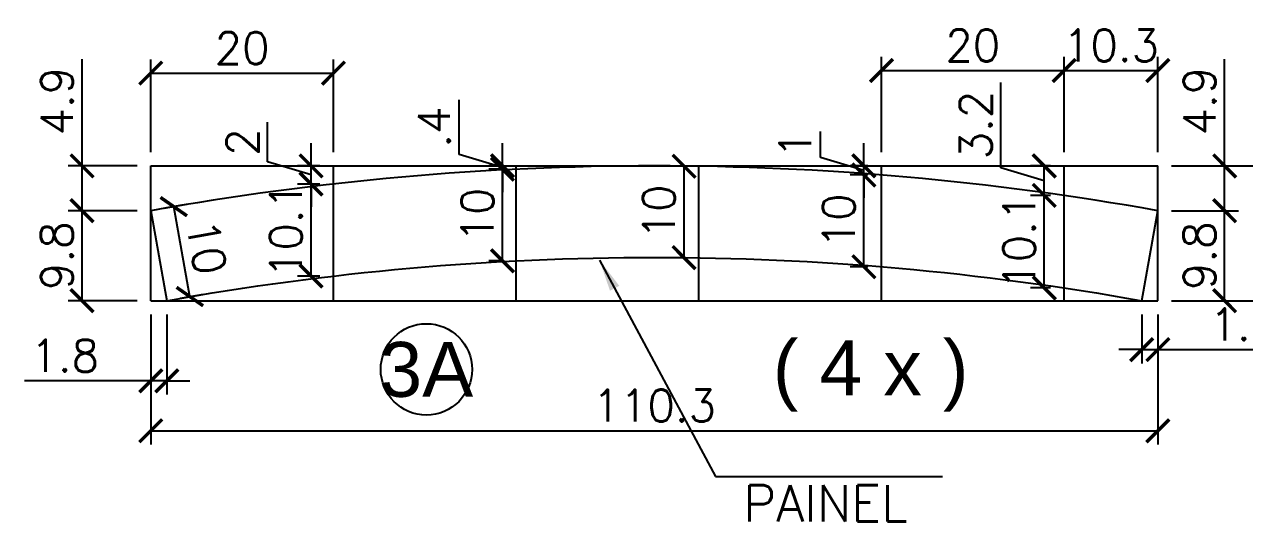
# Model space of a CAD drawing. Extents: x 2582 to 11841, y -26396 to 2611.
# Drawn here: x 4348.6 to 4615.8, y -2755.7 to -2646.9 of the extents above; entities that cross this region are included whole.
import ezdxf
from ezdxf.enums import TextEntityAlignment as Align

# ---------------------------------------------------------------- set-up
doc = ezdxf.new("R2010")
doc.units = 0
for name, color, linetype in [('COTA', 241, 'Continuous'), ('Painéis', 200, 'Continuous'), ('Romaneio', 10, 'Continuous')]:
    doc.layers.add(name, color=color, linetype=linetype)
doc.styles.add('ARIAL', font='arial.ttf')
doc.styles.add('COTA TECNICA', font='techl___.ttf', dxfattribs={"height": 10})
doc.styles.add('Romans', font='romans.shx')
doc.dimstyles.new('Cota Seção (2x)', dxfattribs={"dimtxt": 7, "dimasz": 5, "dimexe": 3, "dimexo": 3, "dimgap": 2, "dimtad": 3, "dimdec": 1, "dimlfac": 0.5, "dimzin": 12, "dimdsep": 46, "dimtxsty": 'Romans', "dimblk": 'ARCHTICK', "dimcen": 0, "dimclrd": 4, "dimclre": 4, "dimclrt": 1, "dimadec": 1, "dimazin": 3, "dimtfac": 1, "dimtdec": 1, "dimtmove": 0, "dimatfit": 3, "dimldrblk": 'OBLIQUE', "dimfxl": 1, "dimtolj": 1, "dimtzin": 12, "dimarcsym": 0})
doc.dimstyles.new('PAINEL', dxfattribs={"dimtxt": 10, "dimasz": 3, "dimexe": 3, "dimexo": 3, "dimgap": 3, "dimtad": 1, "dimdec": 1, "dimzin": 12, "dimdsep": 46, "dimtxsty": 'COTA TECNICA', "dimblk1": 'OBLIQUE', "dimblk2": 'OBLIQUE', "dimsah": 1, "dimcen": 0.9, "dimclrd": 4, "dimclre": 4, "dimclrt": 240, "dimadec": 1, "dimazin": 3, "dimtfac": 1, "dimtdec": 1, "dimtmove": 0, "dimatfit": 3, "dimfxl": 1, "dimtolj": 1, "dimtzin": 12, "dimarcsym": 0})

# ---------------------------------------------------------------- blocks, each defined once
blk = doc.blocks.new('_ArchTick')
at = {"color": 0, "linetype": 'ByBlock', "const_width": 0.15}
blk.add_lwpolyline([(-0.5, -0.5), (0.5, 0.5)], dxfattribs=at)
blk = doc.blocks.new('*D647')
at = {"layer": 'COTA', "color": 4, "lineweight": -2, "transparency": 16777216}
blk.add_line((4593.25, -2710.36), (4593.25, -2721.06), dxfattribs=at)
at = {"layer": 'COTA', "color": 4, "linetype": 'ByBlock', "lineweight": -2, "transparency": 16777216}
for p, q in [((4596.78, -2710.36), (4596.78, -2721.06)), ((4593.25, -2718.06), (4588.25, -2718.06)), ((4593.25, -2718.06), (4596.78, -2718.06)), ((4596.78, -2718.06), (4624.45, -2718.06))]:
    blk.add_line(p, q, dxfattribs=at)
at = {"layer": 'Defpoints', "color": 0, "linetype": 'ByBlock', "transparency": 16777216}
for p in [(4593.25, -2707.36), (4596.78, -2707.36), (4596.78, -2718.06)]:
    blk.add_point(p, dxfattribs=at)
at = {"layer": 'COTA', "color": 4, "linetype": 'ByBlock', "lineweight": -2, "transparency": 16777216, "xscale": 5, "yscale": 5, "zscale": 5}
blk.add_blockref('_ArchTick', (4593.25, -2718.06), dxfattribs=at)
at = {"layer": 'COTA', "color": 4, "linetype": 'ByBlock', "lineweight": -2, "transparency": 16777216, "xscale": 5, "yscale": 5, "zscale": 5, "rotation": 180}
blk.add_blockref('_ArchTick', (4596.78, -2718.06), dxfattribs=at)
at = {"layer": 'COTA', "color": 1, "linetype": 'ByBlock', "transparency": 16777216, "insert": (4615.61, -2712.56), "char_height": 7, "attachment_point": 5, "style": 'Romans'}
blk.add_mtext('\\A1;1.8', dxfattribs=at)
blk = doc.blocks.new('_Oblique')
at = {"color": 0, "linetype": 'ByBlock', "lineweight": -2}
blk.add_line((-0.5, -0.5), (0.5, 0.5), dxfattribs=at)
blk = doc.blocks.new('*D648')
at = {"layer": 'COTA', "color": 4, "linetype": 'ByBlock', "lineweight": -2, "transparency": 16777216}
for p, q in [((4376.26, -2710.36), (4376.26, -2727.89)), ((4376.26, -2724.89), (4348.6, -2724.89)), ((4379.79, -2724.89), (4376.26, -2724.89)), ((4379.79, -2724.89), (4384.79, -2724.89))]:
    blk.add_line(p, q, dxfattribs=at)
at = {"layer": 'COTA', "color": 4, "lineweight": -2, "transparency": 16777216}
blk.add_line((4379.79, -2710.36), (4379.79, -2727.89), dxfattribs=at)
at = {"layer": 'Defpoints', "color": 0, "linetype": 'ByBlock', "transparency": 16777216}
for p in [(4376.26, -2707.36), (4379.79, -2707.36), (4376.26, -2724.89)]:
    blk.add_point(p, dxfattribs=at)
at = {"layer": 'COTA', "color": 4, "linetype": 'ByBlock', "lineweight": -2, "transparency": 16777216, "xscale": 5, "yscale": 5, "zscale": 5}
blk.add_blockref('_ArchTick', (4376.26, -2724.89), dxfattribs=at)
at = {"layer": 'COTA', "color": 4, "linetype": 'ByBlock', "lineweight": -2, "transparency": 16777216, "xscale": 5, "yscale": 5, "zscale": 5, "rotation": 180}
blk.add_blockref('_ArchTick', (4379.79, -2724.89), dxfattribs=at)
at = {"layer": 'COTA', "color": 1, "linetype": 'ByBlock', "transparency": 16777216, "insert": (4357.43, -2719.39), "char_height": 7, "attachment_point": 5, "style": 'Romans'}
blk.add_mtext('\\A1;1.8', dxfattribs=at)
blk = doc.blocks.new('*D649')
at = {"layer": 'COTA', "color": 4, "linetype": 'ByBlock', "lineweight": -2, "transparency": 16777216}
for p, q in [((4373.26, -2687.67), (4358.21, -2687.67)), ((4361.21, -2707.36), (4361.21, -2687.67))]:
    blk.add_line(p, q, dxfattribs=at)
at = {"layer": 'COTA', "color": 4, "lineweight": -2, "transparency": 16777216}
blk.add_line((4373.26, -2707.36), (4358.21, -2707.36), dxfattribs=at)
at = {"layer": 'Defpoints', "color": 0, "linetype": 'ByBlock', "transparency": 16777216}
for p in [(4361.21, -2687.67), (4376.26, -2687.67), (4376.26, -2707.36)]:
    blk.add_point(p, dxfattribs=at)
at = {"layer": 'COTA', "color": 4, "linetype": 'ByBlock', "lineweight": -2, "transparency": 16777216, "xscale": 5, "yscale": 5, "zscale": 5}
for p, rotation in [((4361.21, -2687.67), 90), ((4361.21, -2707.36), 270)]:
    blk.add_blockref('_ArchTick', p, dxfattribs=dict(at, rotation=rotation))
at = {"layer": 'COTA', "color": 1, "linetype": 'ByBlock', "transparency": 16777216, "insert": (4355.71, -2697.51), "char_height": 7, "attachment_point": 5, "rotation": 90, "style": 'Romans'}
blk.add_mtext('\\A1;9.8', dxfattribs=at)
blk = doc.blocks.new('*D650')
at = {"layer": 'COTA', "color": 4, "linetype": 'ByBlock', "lineweight": -2, "transparency": 16777216}
for p, q in [((4361.21, -2677.86), (4361.21, -2654.53)), ((4373.26, -2677.86), (4358.21, -2677.86)), ((4361.21, -2687.67), (4361.21, -2677.86))]:
    blk.add_line(p, q, dxfattribs=at)
at = {"layer": 'COTA', "color": 4, "lineweight": -2, "transparency": 16777216}
blk.add_line((4373.26, -2687.67), (4358.21, -2687.67), dxfattribs=at)
at = {"layer": 'Defpoints', "color": 0, "linetype": 'ByBlock', "transparency": 16777216}
for p in [(4361.21, -2677.86), (4376.26, -2677.86), (4376.26, -2687.67)]:
    blk.add_point(p, dxfattribs=at)
at = {"layer": 'COTA', "color": 4, "linetype": 'ByBlock', "lineweight": -2, "transparency": 16777216, "xscale": 5, "yscale": 5, "zscale": 5}
for p, rotation in [((4361.21, -2677.86), 90), ((4361.21, -2687.67), 270)]:
    blk.add_blockref('_ArchTick', p, dxfattribs=dict(at, rotation=rotation))
at = {"layer": 'COTA', "color": 1, "linetype": 'ByBlock', "transparency": 16777216, "insert": (4355.71, -2663.7), "char_height": 7, "attachment_point": 5, "rotation": 90, "style": 'Romans'}
blk.add_mtext('\\A1;4.9', dxfattribs=at)
blk = doc.blocks.new('*D651')
at = {"layer": 'COTA', "color": 4, "linetype": 'ByBlock', "lineweight": -2, "transparency": 16777216}
for p, q in [((4599.78, -2687.67), (4614.4, -2687.67)), ((4611.4, -2707.36), (4611.4, -2687.67))]:
    blk.add_line(p, q, dxfattribs=at)
at = {"layer": 'COTA', "color": 4, "lineweight": -2, "transparency": 16777216}
blk.add_line((4599.78, -2707.36), (4614.4, -2707.36), dxfattribs=at)
at = {"layer": 'Defpoints', "color": 0, "linetype": 'ByBlock', "transparency": 16777216}
for p in [(4596.78, -2687.67), (4611.4, -2687.67), (4596.78, -2707.36)]:
    blk.add_point(p, dxfattribs=at)
at = {"layer": 'COTA', "color": 4, "linetype": 'ByBlock', "lineweight": -2, "transparency": 16777216, "xscale": 5, "yscale": 5, "zscale": 5}
for p, rotation in [((4611.4, -2687.67), 90), ((4611.4, -2707.36), 270)]:
    blk.add_blockref('_ArchTick', p, dxfattribs=dict(at, rotation=rotation))
at = {"layer": 'COTA', "color": 1, "linetype": 'ByBlock', "transparency": 16777216, "insert": (4605.9, -2697.51), "char_height": 7, "attachment_point": 5, "rotation": 90, "style": 'Romans'}
blk.add_mtext('\\A1;9.8', dxfattribs=at)
blk = doc.blocks.new('*D652')
at = {"layer": 'COTA', "color": 4, "linetype": 'ByBlock', "lineweight": -2, "transparency": 16777216}
for p, q in [((4611.4, -2677.86), (4611.4, -2654.53)), ((4599.78, -2677.86), (4614.4, -2677.86)), ((4611.4, -2687.67), (4611.4, -2677.86))]:
    blk.add_line(p, q, dxfattribs=at)
at = {"layer": 'COTA', "color": 4, "lineweight": -2, "transparency": 16777216}
blk.add_line((4599.78, -2687.67), (4614.4, -2687.67), dxfattribs=at)
at = {"layer": 'Defpoints', "color": 0, "linetype": 'ByBlock', "transparency": 16777216}
for p in [(4596.78, -2677.86), (4611.4, -2677.86), (4596.78, -2687.67)]:
    blk.add_point(p, dxfattribs=at)
at = {"layer": 'COTA', "color": 4, "linetype": 'ByBlock', "lineweight": -2, "transparency": 16777216, "xscale": 5, "yscale": 5, "zscale": 5}
for p, rotation in [((4611.4, -2677.86), 90), ((4611.4, -2687.67), 270)]:
    blk.add_blockref('_ArchTick', p, dxfattribs=dict(at, rotation=rotation))
at = {"layer": 'COTA', "color": 1, "linetype": 'ByBlock', "transparency": 16777216, "insert": (4605.9, -2663.7), "char_height": 7, "attachment_point": 5, "rotation": 90, "style": 'Romans'}
blk.add_mtext('\\A1;4.9', dxfattribs=at)
blk = doc.blocks.new('*D653')
at = {"layer": 'COTA', "color": 4, "lineweight": -2, "transparency": 16777216}
blk.add_line((4599.78, -2677.86), (4632.45, -2677.86), dxfattribs=at)
at = {"layer": 'COTA', "color": 4, "linetype": 'ByBlock', "lineweight": -2, "transparency": 16777216}
for p, q in [((4629.45, -2677.86), (4629.45, -2707.36)), ((4599.78, -2707.36), (4632.45, -2707.36))]:
    blk.add_line(p, q, dxfattribs=at)
at = {"layer": 'Defpoints', "color": 0, "linetype": 'ByBlock', "transparency": 16777216}
for p in [(4596.78, -2677.86), (4596.78, -2707.36), (4629.45, -2707.36)]:
    blk.add_point(p, dxfattribs=at)
at = {"layer": 'COTA', "color": 4, "linetype": 'ByBlock', "lineweight": -2, "transparency": 16777216, "xscale": 5, "yscale": 5, "zscale": 5}
for p, rotation in [((4629.45, -2677.86), 90), ((4629.45, -2707.36), 270)]:
    blk.add_blockref('_ArchTick', p, dxfattribs=dict(at, rotation=rotation))
at = {"layer": 'COTA', "color": 1, "linetype": 'ByBlock', "transparency": 16777216, "insert": (4623.95, -2692.61), "char_height": 7, "attachment_point": 5, "rotation": 90, "style": 'Romans'}
blk.add_mtext('\\A1;14.7', dxfattribs=at)
blk = doc.blocks.new('*D788')
at = {"layer": 'COTA', "color": 4, "linetype": 'ByBlock', "lineweight": -2, "transparency": 16777216}
for p, q in [((4379.22, -2687.14), (4384.25, -2686.24)), ((4384.82, -2706.45), (4381.29, -2686.77))]:
    blk.add_line(p, q, dxfattribs=at)
at = {"layer": 'COTA', "color": 4, "lineweight": -2, "transparency": 16777216}
blk.add_line((4382.74, -2706.83), (4387.78, -2705.92), dxfattribs=at)
at = {"layer": 'Defpoints', "color": 0, "linetype": 'ByBlock', "transparency": 16777216}
for p in [(4376.26, -2687.67), (4381.29, -2686.77), (4379.79, -2707.36)]:
    blk.add_point(p, dxfattribs=at)
at = {"layer": 'COTA', "color": 4, "linetype": 'ByBlock', "lineweight": -2, "transparency": 16777216, "xscale": 5, "yscale": 5, "zscale": 5}
for p, rotation in [((4381.29, -2686.77), 100.1641660560173), ((4384.82, -2706.45), 280.1641660560172)]:
    blk.add_blockref('_ArchTick', p, dxfattribs=dict(at, rotation=rotation))
at = {"layer": 'COTA', "color": 1, "linetype": 'ByBlock', "transparency": 16777216, "insert": (4388.47, -2695.64), "char_height": 7, "attachment_point": 5, "rotation": 280.1642, "style": 'Romans'}
blk.add_mtext('\\A1;10', dxfattribs=at)
blk = doc.blocks.new('*D1164')
at = {"layer": 'COTA', "color": 4, "linetype": 'ByBlock', "lineweight": -2, "transparency": 16777216}
for p, q in [((4413.26, -2681.83), (4408.36, -2681.83)), ((4411.36, -2701.96), (4411.36, -2681.83))]:
    blk.add_line(p, q, dxfattribs=at)
at = {"layer": 'COTA', "color": 4, "lineweight": -2, "transparency": 16777216}
blk.add_line((4413.26, -2701.96), (4408.36, -2701.96), dxfattribs=at)
at = {"layer": 'Defpoints', "color": 0, "linetype": 'ByBlock', "transparency": 16777216}
for p in [(4411.36, -2681.83), (4416.26, -2681.83), (4416.26, -2701.96)]:
    blk.add_point(p, dxfattribs=at)
at = {"layer": 'COTA', "color": 4, "linetype": 'ByBlock', "lineweight": -2, "transparency": 16777216, "xscale": 5, "yscale": 5, "zscale": 5}
for p, rotation in [((4411.36, -2681.83), 90), ((4411.36, -2701.96), 270)]:
    blk.add_blockref('_ArchTick', p, dxfattribs=dict(at, rotation=rotation))
at = {"layer": 'COTA', "color": 1, "linetype": 'ByBlock', "transparency": 16777216, "insert": (4405.86, -2691.89), "char_height": 7, "attachment_point": 5, "rotation": 90, "style": 'Romans'}
blk.add_mtext('\\A1;10.1', dxfattribs=at)
blk = doc.blocks.new('*D1165')
at = {"layer": 'COTA', "color": 4, "linetype": 'ByBlock', "lineweight": -2, "transparency": 16777216}
for p, q in [((4401.86, -2676.99), (4401.86, -2668.33)), ((4411.36, -2677.86), (4411.36, -2672.86)), ((4411.36, -2679.84), (4401.86, -2676.99)), ((4413.26, -2677.86), (4408.36, -2677.86)), ((4411.36, -2681.83), (4411.36, -2677.86)), ((4411.36, -2681.83), (4411.36, -2677.86)), ((4411.36, -2681.83), (4411.36, -2686.83))]:
    blk.add_line(p, q, dxfattribs=at)
at = {"layer": 'COTA', "color": 4, "lineweight": -2, "transparency": 16777216}
blk.add_line((4413.26, -2681.83), (4408.36, -2681.83), dxfattribs=at)
at = {"layer": 'Defpoints', "color": 0, "linetype": 'ByBlock', "transparency": 16777216}
for p in [(4411.36, -2677.86), (4416.26, -2677.86), (4416.26, -2681.83)]:
    blk.add_point(p, dxfattribs=at)
at = {"layer": 'COTA', "color": 4, "linetype": 'ByBlock', "lineweight": -2, "transparency": 16777216, "xscale": 5, "yscale": 5, "zscale": 5}
for p, rotation in [((4411.36, -2677.86), 270), ((4411.36, -2681.83), 90)]:
    blk.add_blockref('_ArchTick', p, dxfattribs=dict(at, rotation=rotation))
at = {"layer": 'COTA', "color": 1, "linetype": 'ByBlock', "transparency": 16777216, "insert": (4396.36, -2672.66), "char_height": 7, "attachment_point": 5, "rotation": 90, "style": 'Romans'}
blk.add_mtext('\\A1;2', dxfattribs=at)
blk = doc.blocks.new('*D1166')
at = {"layer": 'COTA', "color": 4, "linetype": 'ByBlock', "lineweight": -2, "transparency": 16777216}
for p, q in [((4453.26, -2678.6), (4450.28, -2678.6)), ((4453.28, -2698.62), (4453.28, -2678.6))]:
    blk.add_line(p, q, dxfattribs=at)
at = {"layer": 'COTA', "color": 4, "lineweight": -2, "transparency": 16777216}
blk.add_line((4453.26, -2698.62), (4450.28, -2698.62), dxfattribs=at)
at = {"layer": 'Defpoints', "color": 0, "linetype": 'ByBlock', "transparency": 16777216}
for p in [(4453.28, -2678.6), (4456.26, -2678.6), (4456.26, -2698.62)]:
    blk.add_point(p, dxfattribs=at)
at = {"layer": 'COTA', "color": 4, "linetype": 'ByBlock', "lineweight": -2, "transparency": 16777216, "xscale": 5, "yscale": 5, "zscale": 5}
for p, rotation in [((4453.28, -2678.6), 90), ((4453.28, -2698.62), 270)]:
    blk.add_blockref('_ArchTick', p, dxfattribs=dict(at, rotation=rotation))
at = {"layer": 'COTA', "color": 1, "linetype": 'ByBlock', "transparency": 16777216, "insert": (4447.78, -2688.61), "char_height": 7, "attachment_point": 5, "rotation": 90, "style": 'Romans'}
blk.add_mtext('\\A1;10', dxfattribs=at)
blk = doc.blocks.new('*D1167')
at = {"layer": 'COTA', "color": 4, "linetype": 'ByBlock', "lineweight": -2, "transparency": 16777216}
for p, q in [((4443.78, -2675.38), (4443.78, -2663.38)), ((4453.28, -2677.86), (4453.28, -2672.86)), ((4453.28, -2678.23), (4443.78, -2675.38)), ((4453.26, -2677.86), (4450.28, -2677.86)), ((4453.28, -2678.6), (4453.28, -2677.86)), ((4453.28, -2678.6), (4453.28, -2677.86)), ((4453.28, -2678.6), (4453.28, -2683.6))]:
    blk.add_line(p, q, dxfattribs=at)
at = {"layer": 'COTA', "color": 4, "lineweight": -2, "transparency": 16777216}
blk.add_line((4453.26, -2678.6), (4450.28, -2678.6), dxfattribs=at)
at = {"layer": 'Defpoints', "color": 0, "linetype": 'ByBlock', "transparency": 16777216}
for p in [(4453.28, -2677.86), (4456.26, -2677.86), (4456.26, -2678.6)]:
    blk.add_point(p, dxfattribs=at)
at = {"layer": 'COTA', "color": 4, "linetype": 'ByBlock', "lineweight": -2, "transparency": 16777216, "xscale": 5, "yscale": 5, "zscale": 5}
for p, rotation in [((4453.28, -2677.86), 270), ((4453.28, -2678.6), 90)]:
    blk.add_blockref('_ArchTick', p, dxfattribs=dict(at, rotation=rotation))
at = {"layer": 'COTA', "color": 1, "linetype": 'ByBlock', "transparency": 16777216, "insert": (4438.28, -2669.38), "char_height": 7, "attachment_point": 5, "rotation": 90, "style": 'Romans'}
blk.add_mtext('\\A1;.4', dxfattribs=at)
blk = doc.blocks.new('*D1168')
at = {"layer": 'COTA', "color": 4, "linetype": 'ByBlock', "lineweight": -2, "transparency": 16777216}
for p, q in [((4493.26, -2677.94), (4490.04, -2677.94)), ((4493.04, -2697.94), (4493.04, -2677.94))]:
    blk.add_line(p, q, dxfattribs=at)
at = {"layer": 'COTA', "color": 4, "lineweight": -2, "transparency": 16777216}
blk.add_line((4493.26, -2697.94), (4490.04, -2697.94), dxfattribs=at)
at = {"layer": 'Defpoints', "color": 0, "linetype": 'ByBlock', "transparency": 16777216}
for p in [(4493.04, -2677.94), (4496.26, -2677.94), (4496.26, -2697.94)]:
    blk.add_point(p, dxfattribs=at)
at = {"layer": 'COTA', "color": 4, "linetype": 'ByBlock', "lineweight": -2, "transparency": 16777216, "xscale": 5, "yscale": 5, "zscale": 5}
for p, rotation in [((4493.04, -2677.94), 90), ((4493.04, -2697.94), 270)]:
    blk.add_blockref('_ArchTick', p, dxfattribs=dict(at, rotation=rotation))
at = {"layer": 'COTA', "color": 1, "linetype": 'ByBlock', "transparency": 16777216, "insert": (4487.54, -2687.94), "char_height": 7, "attachment_point": 5, "rotation": 90, "style": 'Romans'}
blk.add_mtext('\\A1;10', dxfattribs=at)
blk = doc.blocks.new('*D1170')
at = {"layer": 'COTA', "color": 4, "linetype": 'ByBlock', "lineweight": -2, "transparency": 16777216}
for p, q in [((4533.26, -2679.85), (4529.4, -2679.85)), ((4532.4, -2699.91), (4532.4, -2679.85))]:
    blk.add_line(p, q, dxfattribs=at)
at = {"layer": 'COTA', "color": 4, "lineweight": -2, "transparency": 16777216}
blk.add_line((4533.26, -2699.91), (4529.4, -2699.91), dxfattribs=at)
at = {"layer": 'Defpoints', "color": 0, "linetype": 'ByBlock', "transparency": 16777216}
for p in [(4532.4, -2679.85), (4536.26, -2679.85), (4536.26, -2699.91)]:
    blk.add_point(p, dxfattribs=at)
at = {"layer": 'COTA', "color": 4, "linetype": 'ByBlock', "lineweight": -2, "transparency": 16777216, "xscale": 5, "yscale": 5, "zscale": 5}
for p, rotation in [((4532.4, -2679.85), 90), ((4532.4, -2699.91), 270)]:
    blk.add_blockref('_ArchTick', p, dxfattribs=dict(at, rotation=rotation))
at = {"layer": 'COTA', "color": 1, "linetype": 'ByBlock', "transparency": 16777216, "insert": (4526.9, -2689.88), "char_height": 7, "attachment_point": 5, "rotation": 90, "style": 'Romans'}
blk.add_mtext('\\A1;10', dxfattribs=at)
blk = doc.blocks.new('*D1171')
at = {"layer": 'COTA', "color": 4, "linetype": 'ByBlock', "lineweight": -2, "transparency": 16777216}
for p, q in [((4522.9, -2676.01), (4522.9, -2670.34)), ((4532.4, -2677.86), (4532.4, -2672.86)), ((4532.4, -2678.86), (4522.9, -2676.01)), ((4533.26, -2677.86), (4529.4, -2677.86)), ((4532.4, -2679.85), (4532.4, -2677.86)), ((4532.4, -2679.85), (4532.4, -2677.86)), ((4532.4, -2679.85), (4532.4, -2684.85))]:
    blk.add_line(p, q, dxfattribs=at)
at = {"layer": 'COTA', "color": 4, "lineweight": -2, "transparency": 16777216}
blk.add_line((4533.26, -2679.85), (4529.4, -2679.85), dxfattribs=at)
at = {"layer": 'Defpoints', "color": 0, "linetype": 'ByBlock', "transparency": 16777216}
for p in [(4532.4, -2677.86), (4536.26, -2677.86), (4536.26, -2679.85)]:
    blk.add_point(p, dxfattribs=at)
at = {"layer": 'COTA', "color": 4, "linetype": 'ByBlock', "lineweight": -2, "transparency": 16777216, "xscale": 5, "yscale": 5, "zscale": 5}
for p, rotation in [((4532.4, -2677.86), 270), ((4532.4, -2679.85), 90)]:
    blk.add_blockref('_ArchTick', p, dxfattribs=dict(at, rotation=rotation))
at = {"layer": 'COTA', "color": 1, "linetype": 'ByBlock', "transparency": 16777216, "insert": (4517.4, -2673.17), "char_height": 7, "attachment_point": 5, "rotation": 90, "style": 'Romans'}
blk.add_mtext('\\A1;1', dxfattribs=at)
blk = doc.blocks.new('*D1172')
at = {"layer": 'COTA', "color": 4, "linetype": 'ByBlock', "lineweight": -2, "transparency": 16777216}
for p, q in [((4573.26, -2684.34), (4568.91, -2684.34)), ((4571.91, -2704.56), (4571.91, -2684.34))]:
    blk.add_line(p, q, dxfattribs=at)
at = {"layer": 'COTA', "color": 4, "lineweight": -2, "transparency": 16777216}
blk.add_line((4573.26, -2704.56), (4568.91, -2704.56), dxfattribs=at)
at = {"layer": 'Defpoints', "color": 0, "linetype": 'ByBlock', "transparency": 16777216}
for p in [(4571.91, -2684.34), (4576.26, -2684.34), (4576.26, -2704.56)]:
    blk.add_point(p, dxfattribs=at)
at = {"layer": 'COTA', "color": 4, "linetype": 'ByBlock', "lineweight": -2, "transparency": 16777216, "xscale": 5, "yscale": 5, "zscale": 5}
for p, rotation in [((4571.91, -2684.34), 90), ((4571.91, -2704.56), 270)]:
    blk.add_blockref('_ArchTick', p, dxfattribs=dict(at, rotation=rotation))
at = {"layer": 'COTA', "color": 1, "linetype": 'ByBlock', "transparency": 16777216, "insert": (4566.41, -2694.45), "char_height": 7, "attachment_point": 5, "rotation": 90, "style": 'Romans'}
blk.add_mtext('\\A1;10.1', dxfattribs=at)
blk = doc.blocks.new('*D1173')
at = {"layer": 'COTA', "color": 4, "linetype": 'ByBlock', "lineweight": -2, "transparency": 16777216}
for p, q in [((4562.41, -2678.25), (4562.41, -2659.59)), ((4571.91, -2681.1), (4562.41, -2678.25)), ((4573.26, -2677.86), (4568.91, -2677.86)), ((4571.91, -2684.34), (4571.91, -2677.86))]:
    blk.add_line(p, q, dxfattribs=at)
at = {"layer": 'COTA', "color": 4, "lineweight": -2, "transparency": 16777216}
blk.add_line((4573.26, -2684.34), (4568.91, -2684.34), dxfattribs=at)
at = {"layer": 'Defpoints', "color": 0, "linetype": 'ByBlock', "transparency": 16777216}
for p in [(4571.91, -2677.86), (4576.26, -2677.86), (4576.26, -2684.34)]:
    blk.add_point(p, dxfattribs=at)
at = {"layer": 'COTA', "color": 4, "linetype": 'ByBlock', "lineweight": -2, "transparency": 16777216, "xscale": 5, "yscale": 5, "zscale": 5}
for p, rotation in [((4571.91, -2677.86), 90), ((4571.91, -2684.34), 270)]:
    blk.add_blockref('_ArchTick', p, dxfattribs=dict(at, rotation=rotation))
at = {"layer": 'COTA', "color": 1, "linetype": 'ByBlock', "transparency": 16777216, "insert": (4556.91, -2668.92), "char_height": 7, "attachment_point": 5, "rotation": 90, "style": 'Romans'}
blk.add_mtext('\\A1;3.2', dxfattribs=at)
blk = doc.blocks.new('*D1174')
at = {"layer": 'COTA', "color": 4, "lineweight": -2, "transparency": 16777216}
blk.add_line((4376.26, -2674.86), (4376.26, -2654.57), dxfattribs=at)
at = {"layer": 'COTA', "color": 4, "linetype": 'ByBlock', "lineweight": -2, "transparency": 16777216}
for p, q in [((4416.26, -2674.86), (4416.26, -2654.57)), ((4376.26, -2657.57), (4416.26, -2657.57))]:
    blk.add_line(p, q, dxfattribs=at)
at = {"layer": 'Defpoints', "color": 0, "linetype": 'ByBlock', "transparency": 16777216}
for p in [(4416.26, -2657.57), (4376.26, -2677.86), (4416.26, -2677.86)]:
    blk.add_point(p, dxfattribs=at)
at = {"layer": 'COTA', "color": 4, "linetype": 'ByBlock', "lineweight": -2, "transparency": 16777216, "xscale": 5, "yscale": 5, "zscale": 5, "rotation": 180}
blk.add_blockref('_ArchTick', (4376.26, -2657.57), dxfattribs=at)
at = {"layer": 'COTA', "color": 4, "linetype": 'ByBlock', "lineweight": -2, "transparency": 16777216, "xscale": 5, "yscale": 5, "zscale": 5}
blk.add_blockref('_ArchTick', (4416.26, -2657.57), dxfattribs=at)
at = {"layer": 'COTA', "color": 1, "linetype": 'ByBlock', "transparency": 16777216, "insert": (4396.26, -2652.07), "char_height": 7, "attachment_point": 5, "style": 'Romans'}
blk.add_mtext('\\A1;20', dxfattribs=at)
blk = doc.blocks.new('*D1176')
at = {"layer": 'COTA', "color": 4, "lineweight": -2, "transparency": 16777216}
blk.add_line((4536.26, -2674.86), (4536.26, -2654), dxfattribs=at)
at = {"layer": 'COTA', "color": 4, "linetype": 'ByBlock', "lineweight": -2, "transparency": 16777216}
for p, q in [((4576.26, -2674.86), (4576.26, -2654)), ((4536.26, -2657), (4576.26, -2657))]:
    blk.add_line(p, q, dxfattribs=at)
at = {"layer": 'Defpoints', "color": 0, "linetype": 'ByBlock', "transparency": 16777216}
for p in [(4576.26, -2657), (4536.26, -2677.86), (4576.26, -2677.86)]:
    blk.add_point(p, dxfattribs=at)
at = {"layer": 'COTA', "color": 4, "linetype": 'ByBlock', "lineweight": -2, "transparency": 16777216, "xscale": 5, "yscale": 5, "zscale": 5, "rotation": 180}
blk.add_blockref('_ArchTick', (4536.26, -2657), dxfattribs=at)
at = {"layer": 'COTA', "color": 4, "linetype": 'ByBlock', "lineweight": -2, "transparency": 16777216, "xscale": 5, "yscale": 5, "zscale": 5}
blk.add_blockref('_ArchTick', (4576.26, -2657), dxfattribs=at)
at = {"layer": 'COTA', "color": 1, "linetype": 'ByBlock', "transparency": 16777216, "insert": (4556.26, -2651.5), "char_height": 7, "attachment_point": 5, "style": 'Romans'}
blk.add_mtext('\\A1;20', dxfattribs=at)
blk = doc.blocks.new('*D1177')
at = {"layer": 'COTA', "color": 4, "lineweight": -2, "transparency": 16777216}
blk.add_line((4576.26, -2674.86), (4576.26, -2654), dxfattribs=at)
at = {"layer": 'COTA', "color": 4, "linetype": 'ByBlock', "lineweight": -2, "transparency": 16777216}
for p, q in [((4596.78, -2674.86), (4596.78, -2654)), ((4576.26, -2657), (4596.78, -2657))]:
    blk.add_line(p, q, dxfattribs=at)
at = {"layer": 'Defpoints', "color": 0, "linetype": 'ByBlock', "transparency": 16777216}
for p in [(4596.78, -2657), (4576.26, -2677.86), (4596.78, -2677.86)]:
    blk.add_point(p, dxfattribs=at)
at = {"layer": 'COTA', "color": 4, "linetype": 'ByBlock', "lineweight": -2, "transparency": 16777216, "xscale": 5, "yscale": 5, "zscale": 5, "rotation": 180}
blk.add_blockref('_ArchTick', (4576.26, -2657), dxfattribs=at)
at = {"layer": 'COTA', "color": 4, "linetype": 'ByBlock', "lineweight": -2, "transparency": 16777216, "xscale": 5, "yscale": 5, "zscale": 5}
blk.add_blockref('_ArchTick', (4596.78, -2657), dxfattribs=at)
at = {"layer": 'COTA', "color": 1, "linetype": 'ByBlock', "transparency": 16777216, "insert": (4586.52, -2651.5), "char_height": 7, "attachment_point": 5, "style": 'Romans'}
blk.add_mtext('\\A1;10.3', dxfattribs=at)
blk = doc.blocks.new('*D1178')
at = {"layer": 'COTA', "color": 4, "lineweight": -2, "transparency": 16777216}
blk.add_line((4376.26, -2710.36), (4376.26, -2738.81), dxfattribs=at)
at = {"layer": 'COTA', "color": 4, "linetype": 'ByBlock', "lineweight": -2, "transparency": 16777216}
for p, q in [((4596.78, -2710.36), (4596.78, -2738.81)), ((4376.26, -2735.81), (4596.78, -2735.81))]:
    blk.add_line(p, q, dxfattribs=at)
at = {"layer": 'Defpoints', "color": 0, "linetype": 'ByBlock', "transparency": 16777216}
for p in [(4376.26, -2707.36), (4596.78, -2707.36), (4596.78, -2735.81)]:
    blk.add_point(p, dxfattribs=at)
at = {"layer": 'COTA', "color": 4, "linetype": 'ByBlock', "lineweight": -2, "transparency": 16777216, "xscale": 5, "yscale": 5, "zscale": 5, "rotation": 180}
blk.add_blockref('_ArchTick', (4376.26, -2735.81), dxfattribs=at)
at = {"layer": 'COTA', "color": 4, "linetype": 'ByBlock', "lineweight": -2, "transparency": 16777216, "xscale": 5, "yscale": 5, "zscale": 5}
blk.add_blockref('_ArchTick', (4596.78, -2735.81), dxfattribs=at)
at = {"layer": 'COTA', "color": 1, "linetype": 'ByBlock', "transparency": 16777216, "insert": (4486.52, -2730.31), "char_height": 7, "attachment_point": 5, "style": 'Romans'}
blk.add_mtext('\\A1;110.3', dxfattribs=at)

msp = doc.modelspace()

# ---------------------------------------------------------------- linework, layer by layer
at = {"layer": 'COTA', "linetype": 'ByBlock'}
for p, q in [((4376.26, -2677.86), (4596.78, -2677.86)), ((4376.26, -2707.36), (4376.26, -2677.86)), ((4416.26, -2707.36), (4416.26, -2677.86)), ((4456.26, -2707.36), (4456.26, -2677.86)), ((4496.26, -2707.36), (4496.26, -2677.86)), ((4536.26, -2707.36), (4536.26, -2677.86)), ((4576.26, -2707.36), (4576.26, -2677.86)), ((4596.78, -2707.36), (4596.78, -2677.86)), ((4376.26, -2707.36), (4596.78, -2707.36))]:
    msp.add_line(p, q, dxfattribs=at)
at = {"layer": 'Painéis'}
msp.add_lwpolyline([(4593.25, -2707.36), (4596.78, -2687.67, 0.088932), (4376.26, -2687.67), (4379.79, -2707.36, -0.088932)], format="xyb", close=True, dxfattribs=at)
at = {"layer": 'Romaneio', "color": 1, "linetype": 'ByBlock'}
msp.add_circle((4436.62, -2722.38), 10, dxfattribs=at)

# ---------------------------------------------------------------- texts
at = {"color": 240, "insert": (4542.01, -2747.68), "char_height": 8, "attachment_point": 3, "style": 'Romans'}
msp.add_mtext('\\A1;PAINEL', dxfattribs=at)
at = {"layer": 'Romaneio', "color": 255, "linetype": 'ByBlock', "style": 'ARIAL'}
for s, p in [('3A', (4436.62, -2722.38)), ('( 4 x )', (4533.89, -2722.03))]:
    msp.add_text(s, height=12, dxfattribs=at).set_placement(p, align=Align.MIDDLE_CENTER)

# ---------------------------------------------------------------- dimensions: what is measured, and where the dimension line sits
at = {"layer": 'COTA', "linetype": 'ByBlock'}
for base, p1, p2, picture, middle in [((4416.26, -2657.57), (4376.26, -2677.86), (4416.26, -2677.86), '*D1174', (4396.26, -2652.07)), ((4376.26, -2724.89), (4379.79, -2707.36), (4376.26, -2707.36), '*D648', (4357.43, -2719.39)), ((4596.78, -2735.81), (4376.26, -2707.36), (4596.78, -2707.36), '*D1178', (4486.52, -2730.31)), ((4596.78, -2718.06), (4593.25, -2707.36), (4596.78, -2707.36), '*D647', (4615.61, -2712.56))]:
    dim = msp.add_linear_dim(base=base, p1=p1, p2=p2, dimstyle='Cota Seção (2x)', dxfattribs=at)
    dim.commit()
    dim.dimension.update_dxf_attribs({"geometry": picture, "text_midpoint": middle})
dim = msp.add_linear_dim(base=(4576.26, -2657), p1=(4536.26, -2677.86), p2=(4576.26, -2677.86), dimstyle='Cota Seção (2x)', override={"dimtmove": 1}, dxfattribs=at)
dim.commit()
dim.dimension.update_dxf_attribs({"geometry": '*D1176', "text_midpoint": (4556.26, -2651.5)})
dim = msp.add_linear_dim(base=(4596.78, -2657), p1=(4576.26, -2677.86), p2=(4596.78, -2677.86), dimstyle='Cota Seção (2x)', override={"dimtmove": 1}, dxfattribs=at)
dim.commit()
dim.dimension.update_dxf_attribs({"geometry": '*D1177', "text_midpoint": (4586.52, -2657), "dimtype": 160})
for base, p1, p2, picture, middle in [((4361.21, -2677.86), (4376.26, -2687.67), (4376.26, -2677.86), '*D650', (4355.71, -2663.7)), ((4611.4, -2677.86), (4596.78, -2687.67), (4596.78, -2677.86), '*D652', (4605.9, -2663.7)), ((4453.28, -2678.6), (4456.26, -2698.62), (4456.26, -2678.6), '*D1166', (4447.78, -2688.61)), ((4493.04, -2677.94), (4496.26, -2697.94), (4496.26, -2677.94), '*D1168', (4487.54, -2687.94)), ((4629.4498, -2707.3552), (4596.7785, -2677.8635), (4596.7785, -2707.3552), '*D653', (4623.9498, -2692.6094)), ((4532.4, -2679.85), (4536.26, -2699.91), (4536.26, -2679.85), '*D1170', (4526.9, -2689.88)), ((4361.21, -2687.67), (4376.26, -2707.36), (4376.26, -2687.67), '*D649', (4355.71, -2697.51)), ((4611.4, -2687.67), (4596.78, -2707.36), (4596.78, -2687.67), '*D651', (4605.9, -2697.51))]:
    dim = msp.add_linear_dim(base=base, p1=p1, p2=p2, angle=90, dimstyle='Cota Seção (2x)', dxfattribs=at)
    dim.commit()
    dim.dimension.update_dxf_attribs({"geometry": picture, "text_midpoint": middle})
for base, p1, p2, picture, middle in [((4571.91, -2677.86), (4576.26, -2684.34), (4576.26, -2677.86), '*D1173', (4556.91, -2676.25)), ((4453.28, -2677.86), (4456.26, -2678.6), (4456.26, -2677.86), '*D1167', (4438.28, -2673.38)), ((4411.36, -2677.86), (4416.26, -2681.83), (4416.26, -2677.86), '*D1165', (4396.36, -2674.99)), ((4532.4, -2677.86), (4536.26, -2679.85), (4536.26, -2677.86), '*D1171', (4517.4, -2674.01))]:
    dim = msp.add_linear_dim(base=base, p1=p1, p2=p2, angle=90, dimstyle='Cota Seção (2x)', override={"dimtmove": 1}, dxfattribs=at)
    dim.commit()
    dim.dimension.update_dxf_attribs({"geometry": picture, "text_midpoint": middle})
for base, p1, p2, picture, middle in [((4411.36, -2681.83), (4416.26, -2701.96), (4416.26, -2681.83), '*D1164', (4411.36, -2691.89)), ((4571.91, -2684.34), (4576.26, -2704.56), (4576.26, -2684.34), '*D1172', (4571.91, -2694.45))]:
    dim = msp.add_linear_dim(base=base, p1=p1, p2=p2, angle=90, dimstyle='Cota Seção (2x)', dxfattribs=at)
    dim.commit()
    dim.dimension.update_dxf_attribs({"geometry": picture, "text_midpoint": middle, "dimtype": 160})
dim = msp.add_aligned_dim(p1=(4379.79, -2707.36), p2=(4376.26, -2687.67), distance=-5.11, dimstyle='Cota Seção (2x)', dxfattribs=at)
dim.commit()
dim.dimension.update_dxf_attribs({"geometry": '*D788', "text_midpoint": (4388.47, -2695.64)})

# ---------------------------------------------------------------- leaders
at = {"annotation_type": 0, "has_hookline": 1, "hookline_direction": 1, "horizontal_direction": (-1, 0, 0)}
msp.add_leader([(4474.52, -2698.47), (4499.91, -2745.83), (4545.6, -2745.83)], dimstyle='PAINEL', override={"dimasz": 7}, dxfattribs=at)

doc.saveas('drawing.dxf')
